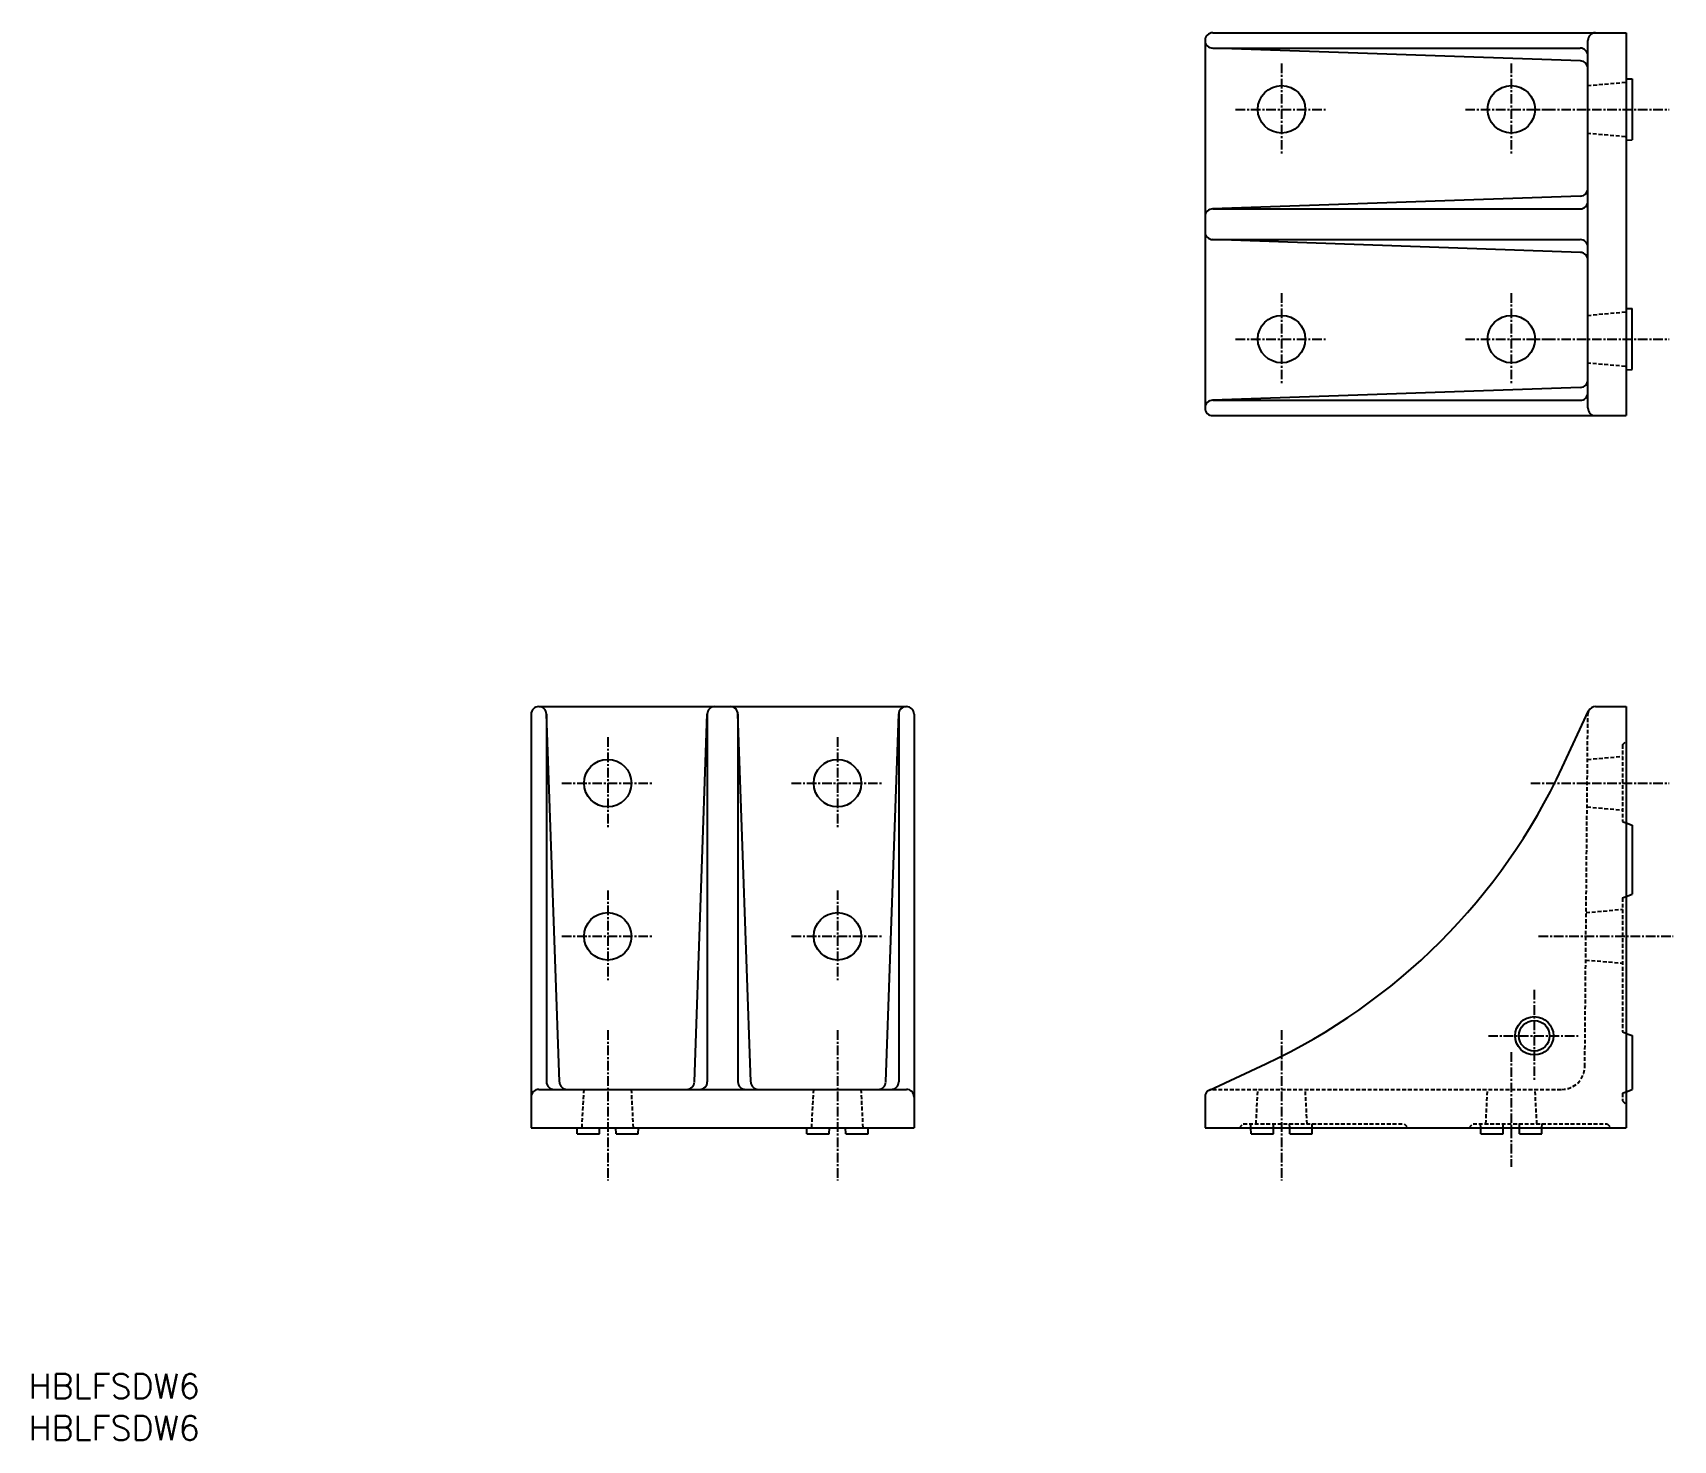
# Model space of a CAD drawing. Extents: x -55 to 159, y -29 to 155.
import ezdxf

# ---------------------------------------------------------------- set-up
doc = ezdxf.new("R2010")
doc.units = 0
doc.linetypes.add('CENTER', pattern=[2, 1.25, -0.25, 0.25, -0.25])
doc.linetypes.add('DASHED', pattern=[0.75, 0.5, -0.25])
doc.layers.get('0').update_dxf_attribs({"linetype": 'CONTINUOUS'})
doc.layers.add('CENTER', color=1, linetype='CENTER')
doc.styles.get("Standard").update_dxf_attribs({"font": 'txt.shx', "bigfont": 'bigfont.shx'})

msp = doc.modelspace()

# ---------------------------------------------------------------- linework, layer by layer
at = {"color": 7, "linetype": 'CONTINUOUS'}
for p, q in [((98.02, 154.26), (98.02, 106.26)), ((99.02, 155.26), (153.02, 155.26)), ((148.02, 106.26), (148.02, 154.26)), ((153.02, 155.26), (153.02, 105.26)), ((147.06, 151.59), (98.99, 153.26)), ((99.02, 153.26), (147.02, 153.26)), ((153.02, 149.26), (153.82, 149.25)), ((153.82, 149.25), (153.82, 141.28)), ((153.02, 141.26), (153.82, 141.28)), ((147.06, 133.94), (98.99, 132.26)), ((99.02, 132.26), (147.02, 132.26)), ((147.06, 126.59), (98.99, 128.26)), ((99.02, 128.26), (147.02, 128.26)), ((153.02, 119.26), (153.82, 119.25)), ((153.82, 111.28), (153.82, 119.25)), ((153.02, 111.26), (153.82, 111.28)), ((147.06, 108.94), (98.99, 107.26)), ((99.02, 107.26), (147.02, 107.26)), ((99.02, 105.26), (153.02, 105.26)), ((11.02, 67.26), (59.02, 67.26)), ((144.67, 59.31), (148.11, 66.69)), ((149.02, 67.26), (153.02, 67.26)), ((153.02, 67.26), (153.02, 12.26)), ((10.02, 66.26), (10.02, 12.26)), ((13.7, 18.23), (12.02, 66.3)), ((12.02, 66.26), (12.02, 18.26)), ((31.34, 18.23), (33.02, 66.3)), ((33.02, 66.26), (33.02, 18.26)), ((38.7, 18.23), (37.02, 66.3)), ((37.02, 66.26), (37.02, 18.26)), ((56.34, 18.23), (58.02, 66.3)), ((58.02, 66.26), (58.02, 18.26)), ((60.02, 66.26), (60.02, 12.26)), ((153.02, 52.08), (153.82, 51.79)), ((153.82, 51.79), (153.82, 42.74)), ((153.02, 42.45), (153.82, 42.74)), ((153.02, 24.58), (153.82, 24.29)), ((153.82, 24.29), (153.82, 17.24)), ((98.6, 17.17), (105.98, 20.61)), ((11.02, 17.26), (59.02, 17.26)), ((153.02, 16.95), (153.82, 17.24)), ((98.02, 16.26), (98.02, 12.26)), ((10.02, 12.26), (60.02, 12.26)), ((16.03, 11.46), (16.02, 12.26)), ((16.03, 11.46), (18.95, 11.46)), ((18.95, 11.46), (18.96, 12.26)), ((21.1, 11.46), (21.08, 12.26)), ((21.1, 11.46), (24.01, 11.46)), ((24.01, 11.46), (24.02, 12.26)), ((46.03, 11.46), (46.02, 12.26)), ((46.03, 11.46), (48.95, 11.46)), ((48.95, 11.46), (48.96, 12.26)), ((51.1, 11.46), (51.08, 12.26)), ((51.1, 11.46), (54.01, 11.46)), ((54.01, 11.46), (54.02, 12.26)), ((98.02, 12.26), (153.02, 12.26)), ((104.03, 11.46), (104.02, 12.26)), ((104.03, 11.46), (106.95, 11.46)), ((106.95, 11.46), (106.96, 12.26)), ((109.1, 11.46), (109.08, 12.26)), ((109.1, 11.46), (112.01, 11.46)), ((112.01, 11.46), (112.02, 12.26)), ((134.03, 11.46), (134.02, 12.26)), ((134.03, 11.46), (136.95, 11.46)), ((136.95, 11.46), (136.96, 12.26)), ((139.1, 11.46), (139.08, 12.26)), ((139.1, 11.46), (142.01, 11.46)), ((142.01, 11.46), (142.02, 12.26))]:
    msp.add_line(p, q, dxfattribs=at)
at = {"color": 3, "linetype": 'DASHED'}
for p, q in [((147.97, 148.36), (153.02, 148.81)), ((147.92, 142.16), (153.02, 141.72)), ((147.97, 118.36), (153.02, 118.81)), ((147.92, 112.16), (153.02, 111.72)), ((147.62, 20.24), (148.02, 66.27)), ((152.52, 62.26), (153.02, 62.76)), ((152.52, 62.26), (152.52, 52.26)), ((147.97, 60.36), (152.52, 60.76)), ((147.92, 54.16), (152.52, 53.76)), ((152.52, 52.26), (153.02, 52.08)), ((147.79, 40.36), (152.52, 40.78)), ((152.52, 42.26), (153.02, 42.45)), ((152.52, 42.26), (152.52, 24.76)), ((147.74, 34.16), (152.52, 33.75)), ((152.52, 24.76), (153.02, 24.58)), ((16.66, 12.26), (16.92, 17.26)), ((23.38, 12.26), (23.12, 17.26)), ((46.66, 12.26), (46.92, 17.26)), ((53.38, 12.26), (53.12, 17.26)), ((99.02, 17.26), (144.62, 17.26)), ((104.69, 12.76), (104.92, 17.26)), ((111.36, 12.76), (111.12, 17.26)), ((134.69, 12.76), (134.92, 17.26)), ((141.36, 12.76), (141.12, 17.26)), ((152.52, 16.76), (153.02, 16.95)), ((152.52, 16.76), (152.52, 15.76)), ((152.52, 15.76), (153.02, 15.26)), ((102.52, 12.26), (103.02, 12.76)), ((103.02, 12.76), (124.02, 12.76)), ((104.02, 12.26), (104.01, 12.76)), ((106.96, 12.26), (106.97, 12.76)), ((109.08, 12.26), (109.07, 12.76)), ((112.02, 12.26), (112.03, 12.76)), ((124.02, 12.76), (124.52, 12.26)), ((132.52, 12.26), (133.02, 12.76)), ((133.02, 12.76), (150.52, 12.76)), ((134.02, 12.26), (134.01, 12.76)), ((136.96, 12.26), (136.97, 12.76)), ((139.08, 12.26), (139.07, 12.76)), ((142.02, 12.26), (142.03, 12.76)), ((150.52, 12.76), (151.02, 12.26))]:
    msp.add_line(p, q, dxfattribs=at)
at = {"color": 7, "linetype": 'CONTINUOUS'}
for centre, radius in [((108.02, 145.26), 3.1), ((138.02, 145.26), 3.1), ((108.02, 115.26), 3.1), ((138.02, 115.26), 3.1), ((20.02, 57.26), 3.1), ((50.02, 57.26), 3.1), ((20.02, 37.26), 3.1), ((50.02, 37.26), 3.1), ((141.02, 24.26), 2)]:
    msp.add_circle(centre, radius, dxfattribs=at)
at = {"color": 3, "linetype": 'CONTINUOUS'}
msp.add_circle((141.02, 24.26), 2.5, dxfattribs=at)
at = {"color": 7, "linetype": 'CONTINUOUS'}
for centre, radius, start, end in [((99.02, 154.26), 1, 90, 270), ((149.02, 154.26), 1, 90, 180), ((147.02, 152.26), 1, 360, 90), ((147.02, 150.59), 1, 360, 88), ((147.02, 133.26), 1, 270, 0), ((147.02, 134.94), 1, 272, 360), ((99.02, 131.26), 1, 90, 180), ((99.02, 129.26), 1, 180, 270), ((147.02, 127.26), 1, 360, 90), ((147.02, 125.59), 1, 0, 88), ((147.02, 109.94), 1, 272, 360), ((99.02, 106.26), 1, 90, 270), ((147.02, 108.26), 1, 270, 0), ((149.02, 106.26), 1, 180, 270), ((11.02, 66.26), 1, 0, 180), ((34.02, 66.26), 1, 90, 180), ((36.02, 66.26), 1, 0, 90), ((59.02, 66.26), 1, 0, 180), ((149.02, 66.26), 1, 90, 155), ((72.17, 93.12), 80, 295, 335), ((11.02, 16.26), 1, 90, 180), ((13.02, 18.26), 1, 180, 270), ((14.7, 18.26), 1, 182, 270), ((30.34, 18.26), 1, 270, 358), ((32.02, 18.26), 1, 270, 0), ((38.02, 18.26), 1, 180, 270), ((39.7, 18.26), 1, 182, 270), ((55.34, 18.26), 1, 270, 358), ((57.02, 18.26), 1, 270, 0), ((59.02, 16.26), 1, 0, 90), ((99.02, 16.26), 1, 115.0004, 180)]:
    msp.add_arc(centre, radius, start, end, dxfattribs=at)
at = {"color": 3, "linetype": 'DASHED'}
for centre, radius, start, end in [((149.02, 66.26), 1, 155, 179.5), ((144.62, 20.26), 3, 270, 359.5), ((99.02, 16.26), 1, 90, 115.0004)]:
    msp.add_arc(centre, radius, start, end, dxfattribs=at)
at = {"layer": 'CENTER', "color": 1, "linetype": 'CENTER'}
for p, q in [((108.02, 151.26), (108.02, 139.26)), ((138.02, 151.26), (138.02, 139.26)), ((102.02, 145.26), (114.02, 145.26)), ((132.02, 145.26), (144.02, 145.26)), ((140.56, 145.26), (158.64, 145.26)), ((108.02, 121.26), (108.02, 109.26)), ((138.02, 121.26), (138.02, 109.26)), ((102.02, 115.26), (114.02, 115.26)), ((132.02, 115.26), (144.02, 115.26)), ((140.56, 115.26), (158.64, 115.26)), ((20.02, 63.26), (20.02, 51.26)), ((50.02, 63.26), (50.02, 51.26)), ((14.02, 57.26), (26.02, 57.26)), ((44.02, 57.26), (56.02, 57.26)), ((140.56, 57.26), (158.64, 57.26)), ((20.02, 43.26), (20.02, 31.26)), ((50.02, 43.26), (50.02, 31.26)), ((14.02, 37.26), (26.02, 37.26)), ((44.02, 37.26), (56.02, 37.26)), ((141.59, 37.26), (159.16, 37.26)), ((141.02, 30.26), (141.02, 18.26)), ((20.02, 24.98), (20.02, 5.34)), ((50.02, 24.98), (50.02, 5.34)), ((108.02, 24.98), (108.02, 5.34)), ((135.02, 24.26), (147.02, 24.26)), ((138.02, 22.13), (138.02, 7.15))]:
    msp.add_line(p, q, dxfattribs=at)

# ---------------------------------------------------------------- texts
at = {"color": 7, "linetype": 'CONTINUOUS'}
for p in [(-55.61, -23.1), (-55.61, -28.56)]:
    msp.add_text('HBLFSDW6', height=3.2, dxfattribs=at).set_placement(p)

doc.saveas('drawing.dxf')
